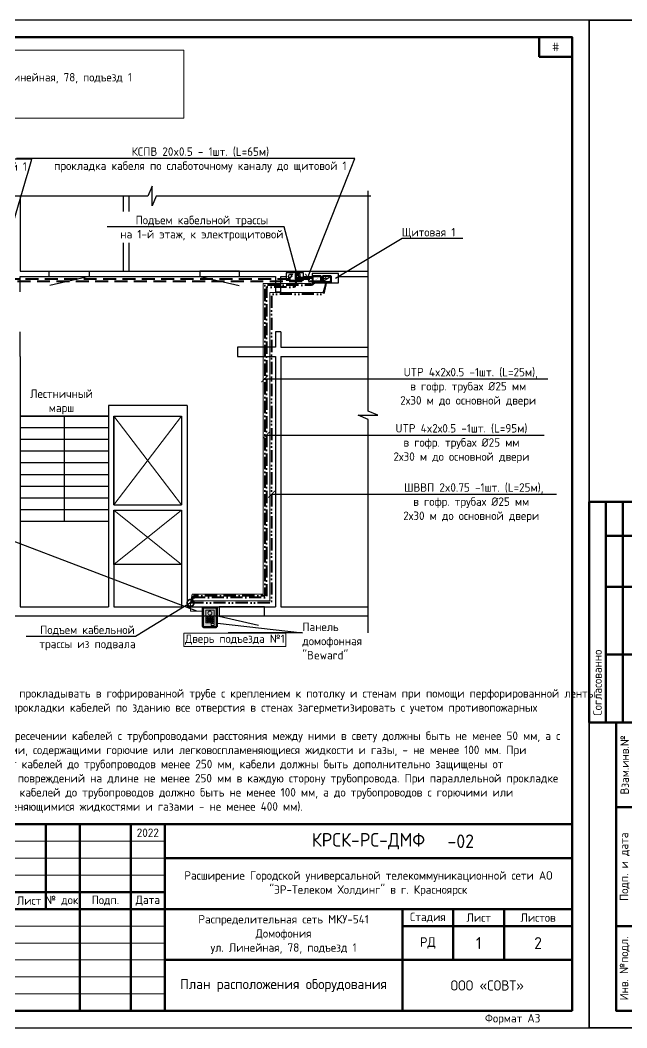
# Model space of a CAD drawing. Header units: millimetres. Extents: x -1818 to 2939, y -1518 to 186.
# Drawn here: x 881.7 to 1060.4, y -516.9 to -219.9 of the extents above; entities that cross this region are included whole.
import ezdxf
from ezdxf import colors
from ezdxf.entities.mleader import LeaderData, LeaderLine
from ezdxf.math import Vec2, Vec3

# ---------------------------------------------------------------- set-up
doc = ezdxf.new("R2010")
doc.units = ezdxf.units.MM
for name, pattern in [('ACAD_ISO10W100', [18, 12, -3, 0, -3]), ('ACAD_ISO12W100', [21, 12, -3, 0, -3, 0, -3]), ('DASHED', [7, 5, -2, 0]), ('штриховая', [19.05, 12.7, -6.35])]:
    doc.linetypes.add(name, pattern=pattern)
for name, color, linetype, lineweight in [('(034) Оформление_0', 7, 'Continuous', 9), ('ВОЛС проектир.', 5, 'DASHED', 50), ('Домофония схемы', 7, 'Continuous', 40), ('Оборудование проектир.', 7, 'Continuous', 50)]:
    doc.layers.add(name, color=color, linetype=linetype, lineweight=lineweight)
for name, color, linetype in [('ВДРС', 7, 'Continuous'), ('Выноски и подписи', 7, 'Continuous'), ('Дополнительные схемы', 7, 'Continuous'), ('Планы', 7, 'Continuous')]:
    doc.layers.add(name, color=color, linetype=linetype)
doc.layers.add('ВЭ', color=7, linetype='Continuous', plot=False)
doc.styles.get("Standard").update_dxf_attribs({"font": 'GOST Common.ttf'})
doc.styles.add('ИЗОКУПЕР', font='isocpeur.ttf')
doc.linetypes.add('Гофра Металлорукав ПНД-труба', pattern='A,0.25,-0.1,[133,ltypeshp.shx,S=0.1,R=0,X=-0.1,Y=0],-0.1,1', length=1.45)

# ---------------------------------------------------------------- blocks, each defined once
blk = doc.blocks.new('_DotSmall')
at = {"color": 0, "linetype": 'ByBlock', "const_width": 0.5}
blk.add_lwpolyline([(-0.0625, 0, 1), (0.0625, 0, 1)], format="xyb", close=True, dxfattribs=at)
blk = doc.blocks.new('*T444')
at = {"layer": '(034) Оформление_0', "lineweight": 60, "transparency": 16777216}
for p, q in [((0, 0), (185, 0)), ((0, 0), (0, -55)), ((10, 0), (10, -25)), ((20, 0), (20, -55)), ((30, 0), (30, -25)), ((40, 0), (40, -55)), ((55, 0), (55, -55)), ((65, 0), (65, -55)), ((185, 0), (185, -55)), ((65, -10), (185, -10)), ((0, -20), (65, -20)), ((0, -25), (185, -25)), ((135, -25), (135, -55)), ((150, -25), (150, -40)), ((165, -25), (165, -40)), ((135, -30), (185, -30)), ((65, -40), (185, -40)), ((0, -55), (185, -55))]:
    blk.add_line(p, q, dxfattribs=at)
at = {"layer": '(034) Оформление_0', "transparency": 16777216}
for p, q in [((0, -5), (65, -5)), ((0, -10), (65, -10)), ((0, -15), (65, -15)), ((0, -30), (65, -30)), ((0, -35), (65, -35)), ((0, -40), (65, -40)), ((0, -45), (65, -45)), ((0, -50), (65, -50))]:
    blk.add_line(p, q, dxfattribs=at)
at = {"layer": '(034) Оформление_0', "color": 0, "lineweight": 60, "transparency": 16777216, "attachment_point": 5}
for s, insert, char_height, width in [('2022', (60, -2.5), 2.5, 10), ('{\\fGOST Common|b0|i0|c0;КРСК-РС-ДМФ', (125, -5), 4, 120), ('{\\fGOST Common|b0|i0|c0;Расширение Городской универсальной телекоммуникационной сети АО "ЭР-Телеком Холдинг" в г. Красноярск', (125, -17.5), 2.5, 120), ('Изм.', (5, -22.5), 2.5, 10), ('{\\T0.9;Кол. уч.}', (15, -22.5), 2.5, 10), ('Лист', (25, -22.5), 2.5, 10), ('№ док.', (35, -22.5), 2.5, 10), ('Подп.', (47.5, -22.5), 2.5, 15), ('Дата', (60, -22.5), 2.5, 10), ('Стадия', (142.5, -27.5), 2.5, 15), ('Лист', (157.5, -27.5), 2.5, 15), ('Листов', (175, -27.5), 2.5, 20), ('{\\fGOST Common|b0|i0|c0;Распределительная сеть МКУ-541^JДомофония^Jул. Линейная, 78, подъезд 1', (100, -32.5), 2.5, 70), ('РД', (142.5, -35), 2.822, 15), ('1', (157.5, -35), 3.5, 15), ('{\\fGOST Common|b0|i0|c0;ООО «СОВТ»', (160, -47.5), 3, 50)]:
    blk.add_mtext(s, dxfattribs=dict(at, insert=insert, char_height=char_height, width=width))
blk = doc.blocks.new('*U443')
blk.add_blockref('*T444', (-185, 55))
blk = doc.blocks.new('*T496')
at = {"layer": '(034) Оформление_0', "color": 0, "lineweight": 50, "transparency": 16777216}
for p, q in [((0, 0), (0, 65)), ((0, 65), (20, 65)), ((5, 0), (5, 65)), ((10, 0), (10, 65)), ((15, 0), (15, 65)), ((20, 0), (20, 65)), ((5, 55), (20, 55)), ((5, 40), (20, 40)), ((5, 20), (20, 20)), ((0, 0), (20, 0))]:
    blk.add_line(p, q, dxfattribs=at)
at = {"layer": '(034) Оформление_0', "color": 0, "transparency": 16777216, "insert": (2.5, 2), "char_height": 2.5, "width": 61, "attachment_point": 4, "rotation": 90}
blk.add_mtext('Согласованно', dxfattribs=at)
blk = doc.blocks.new('*T471')
at = {"lineweight": 60, "transparency": 16777216}
for p, q in [((0, 0), (9.69, 0)), ((0, 0), (0, -5.814)), ((9.69, 0), (9.69, -5.814)), ((0, -5.814), (9.69, -5.814))]:
    blk.add_line(p, q, dxfattribs=at)
at = {"color": 0, "transparency": 16777216, "insert": (4.845, -2.907), "char_height": 2.5, "width": 9.69, "attachment_point": 5}
blk.add_mtext('#', dxfattribs=at)
blk = doc.blocks.new('*U470')
blk.add_blockref('*T471', (-9.69, 0))
blk = doc.blocks.new('*U495')
at = {"layer": '(034) Оформление_0', "lineweight": 60}
for p, q in [((13, 5), (13, 90)), ((20, 65), (8, 65)), ((20, 30), (8, 30))]:
    blk.add_line(p, q, dxfattribs=at)
for points in [[(415, 5), (415, 292), (20, 292), (20, 5)], [(20, 90), (8, 90), (8, 5), (20, 5)]]:
    blk.add_lwpolyline(points, close=True, dxfattribs=at)
at = {"layer": 'ВЭ'}
blk.add_lwpolyline([(420, 297), (0, 297), (0, 0), (420, 0)], close=True, dxfattribs=at)
for name, p in [('*U470', (415, 292)), ('*T496', (0, 90)), ('*U443', (415, 5))]:
    blk.add_blockref(name, p)
at = {"layer": '(034) Оформление_0', "char_height": 2.5, "attachment_point": 5, "rotation": 90}
for s, insert in [('Взам.инв.№', (10.5, 77.5)), ('Подп. и дата', (10.5, 47.5)), ('Инв. №подл.', (10.5, 17.5))]:
    blk.add_mtext(s, dxfattribs=dict(at, insert=insert))
at = {"insert": (397.5, 2.5), "char_height": 2.5, "width": 35, "attachment_point": 5}
blk.add_mtext('Формат А3', dxfattribs=at)
blk = doc.blocks.new('*T488')
at = {"layer": '(034) Оформление_0', "color": 0, "lineweight": 50, "transparency": 16777216}
for p, q in [((0, 0), (0, 65)), ((0, 65), (20, 65)), ((5, 0), (5, 65)), ((10, 0), (10, 65)), ((15, 0), (15, 65)), ((20, 0), (20, 65)), ((5, 55), (20, 55)), ((5, 40), (20, 40)), ((5, 20), (20, 20)), ((0, 0), (20, 0))]:
    blk.add_line(p, q, dxfattribs=at)
at = {"layer": '(034) Оформление_0', "color": 0, "transparency": 16777216, "insert": (2.5, 2), "char_height": 2.5, "width": 61, "attachment_point": 4, "rotation": 90}
blk.add_mtext('Согласованно', dxfattribs=at)
blk = doc.blocks.new('*U487')
at = {"layer": '(034) Оформление_0', "lineweight": 60}
for p, q in [((13, 5), (13, 90)), ((20, 65), (8, 65)), ((20, 30), (8, 30))]:
    blk.add_line(p, q, dxfattribs=at)
for points in [[(415, 5), (415, 292), (20, 292), (20, 5)], [(20, 90), (8, 90), (8, 5), (20, 5)]]:
    blk.add_lwpolyline(points, close=True, dxfattribs=at)
at = {"layer": 'ВЭ'}
blk.add_lwpolyline([(420, 297), (0, 297), (0, 0), (420, 0)], close=True, dxfattribs=at)
for name, p in [('*U470', (415, 292)), ('*T488', (0, 90)), ('*U443', (415, 5))]:
    blk.add_blockref(name, p)
at = {"layer": '(034) Оформление_0', "char_height": 2.5, "attachment_point": 5, "rotation": 90}
for s, insert in [('Взам.инв.№', (10.5, 77.5)), ('Подп. и дата', (10.5, 47.5)), ('Инв. №подл.', (10.5, 17.5))]:
    blk.add_mtext(s, dxfattribs=dict(at, insert=insert))
at = {"insert": (397.5, 2.5), "char_height": 2.5, "width": 35, "attachment_point": 5}
blk.add_mtext('Формат А3', dxfattribs=at)
blk = doc.blocks.new('План_силовой.канал')
blk.add_lwpolyline([(-3.92, 1.24), (-2.29, 1.24), (-3.24, 0.27), (-2.62, 0.27), (-4.73, -1.5), (-4.04, -0.08), (-4.56, -0.08), (-3.92, 1.24)])
at = {"layer": 'ВДРС'}
for points in [[(1.22, 1.22), (-1.23, 1.22), (-1.23, -1.23), (1.22, -1.23)], [(0.61, 0.61), (-0.61, 0.61), (-0.61, -0.61), (0.61, -0.61)]]:
    blk.add_lwpolyline(points, close=True, dxfattribs=at)
blk = doc.blocks.new('*U313')
h = blk.add_hatch(color=255)
h.dxf.hatch_style = 1
edge = h.paths.add_edge_path()
edge.add_line((0.21, 5.56), (3.91, 5.56))
edge.add_arc((3.91, 5.36), 0.206, 0, 90, ccw=False)
edge.add_line((4.12, 5.36), (4.12, 0))
edge.add_arc((3.91, 0), 0.206, -90, 0, ccw=False)
edge.add_line((3.91, -0.21), (0.21, -0.21))
edge.add_arc((0.21, 0), 0.206, 180, 270, ccw=False)
edge.add_line((0, 0), (0, 5.36))
edge.add_arc((0.21, 5.36), 0.206, 90, 180, ccw=False)
h = blk.add_hatch(color=255)
h.dxf.hatch_style = 1
edge = h.paths.add_edge_path()
edge.add_line((0.21, 5.56), (3.91, 5.56))
edge.add_arc((3.91, 5.36), 0.206, 0, 90, ccw=False)
edge.add_line((4.12, 5.36), (4.12, 0))
edge.add_arc((3.91, 0), 0.206, -90, 0, ccw=False)
edge.add_line((3.91, -0.21), (0.21, -0.21))
edge.add_arc((0.21, 0), 0.206, 180, 270, ccw=False)
edge.add_line((0, 0), (0, 5.36))
edge.add_arc((0.21, 5.36), 0.206, 90, 180, ccw=False)
at = {"layer": 'Оборудование проектир.', "lineweight": 9}
for p, q in [((1.03, 2.17), (1.33, 2.47)), ((1.03, 1.66), (1.84, 2.47)), ((1.03, 1.54), (1.96, 2.47)), ((1.03, 2.05), (1.45, 2.47)), ((1.12, 1.24), (2.35, 2.47)), ((1.23, 1.24), (2.47, 2.47)), ((1.63, 1.24), (2.86, 2.47)), ((1.74, 1.24), (2.98, 2.47)), ((2.14, 1.24), (3.09, 2.19)), ((2.25, 1.24), (3.09, 2.07)), ((2.65, 1.24), (3.09, 1.68)), ((2.76, 1.24), (3.09, 1.56))]:
    blk.add_line(p, q, dxfattribs=at)
at = {"layer": 'Оборудование проектир.'}
blk.add_lwpolyline([(0.21, 5.56), (3.91, 5.56, -0.414214), (4.12, 5.36), (4.12, 0, -0.414214), (3.91, -0.21), (0.21, -0.21, -0.414214), (0, 0), (0, 5.36, -0.414214)], format="xyb", close=True, dxfattribs=at)
at = {"layer": 'Оборудование проектир.', "lineweight": 9}
for points in [[(0.82, 4.74), (3.3, 4.74), (3.3, 3.09), (0.82, 3.09)], [(0.82, 2.68), (3.3, 2.68), (3.3, 1.03), (0.82, 1.03)], [(2.47, 0.82), (3.3, 0.82), (3.3, 0.21), (2.47, 0.21)]]:
    blk.add_lwpolyline(points, close=True, dxfattribs=at)
for points in [[(1.03, 2.05), (1.03, 2.17)], [(1.03, 1.54), (1.03, 1.66)], [(1.23, 1.24), (1.12, 1.24)], [(1.33, 2.47), (1.45, 2.47)], [(1.74, 1.24), (1.63, 1.24)], [(1.84, 2.47), (1.96, 2.47)], [(2.25, 1.24), (2.14, 1.24)], [(2.35, 2.47), (2.47, 2.47)], [(2.76, 1.24), (2.65, 1.24)], [(2.86, 2.47), (2.98, 2.47)], [(3.09, 2.19), (3.09, 2.07)], [(3.09, 1.68), (3.09, 1.56)]]:
    blk.add_lwpolyline(points, dxfattribs=at)
blk.add_circle((2.06, 3.91), 0.583, dxfattribs=at)
at = {"oblique": 15, "flags": 3}
for tag, p in [('ID', (17.08, 2.75)), ('БАЗОВАЯ_РАСЦЕНКА', (17.17, -0.69)), ('ЕД.ИЗМ', (17.03, -4.14)), ('КОЛИЧЕСТВО', (16.94, -8.43))]:
    blk.add_attdef(tag, p, '', height=2.5, dxfattribs=at)
blk = doc.blocks.new('*T340')
at = {"layer": 'Defpoints', "color": 8, "linetype": 'ByBlock', "lineweight": 0, "transparency": 16777216}
for p, q in [((0, 0), (150, 0)), ((0, 0), (0, -20)), ((150, 0), (150, -20)), ((0, -20), (150, -20))]:
    blk.add_line(p, q, dxfattribs=at)
at = {"color": 0, "transparency": 16777216, "insert": (75, -10), "char_height": 2.46944, "width": 150, "attachment_point": 5}
blk.add_mtext('{\\fGOST Common|b0|i0|c0;Фрагмент плана первого этажа здания по адресу: ул. Линейная, 78, подъезд 1^JМ1:100', dxfattribs=at)
blk = doc.blocks.new('*T341')
at = {"layer": 'Defpoints', "color": 8, "linetype": 'ByBlock', "lineweight": 0, "transparency": 16777216}
for p, q in [((0, 0), (30, 0)), ((0, 0), (0, -4)), ((30, 0), (30, -4)), ((0, -4), (30, -4))]:
    blk.add_line(p, q, dxfattribs=at)
at = {"color": 0, "transparency": 16777216, "insert": (15, -2), "char_height": 2.4694, "width": 30, "attachment_point": 5}
blk.add_mtext('{\\fGOST Common|b0|i0|c0;Дверь подъезда №1', dxfattribs=at)
blk = doc.blocks.new('Домофония_ККМ1')
at = {"layer": 'Домофония схемы', "linetype": 'Continuous', "ltscale": 5}
blk.add_lwpolyline([(13.7, 9.1), (0, 9.1), (0, 0), (13.7, 0)], close=True, dxfattribs=at)
at = {"layer": 'Дополнительные схемы', "linetype": 'Continuous', "ltscale": 5}
for p, q in [((13.7, 8.1), (0, 8.1)), ((13.7, 1), (0, 1))]:
    blk.add_line(p, q, dxfattribs=at)
at = {"layer": 'Выноски и подписи', "linetype": 'Continuous', "ltscale": 5, "insert": (4.7, 5.5), "char_height": 2, "attachment_point": 1}
blk.add_mtext('ККМ', dxfattribs=at)
at = {"layer": 'Выноски и подписи', "flags": 3}
for tag, p in [('БАЗОВАЯ_РАСЦЕНКА', (21.4, 0.7)), ('ID', (21.8, 4.5)), ('ЕД.ИЗМ', (21.2, -2.8)), ('КОЛИЧЕСТВО', (21.4, -6.4))]:
    blk.add_attdef(tag, p, '', height=2.5, dxfattribs=at)
blk = doc.blocks.new('Домофония_блок_12В1')
at = {"layer": 'Домофония схемы', "linetype": 'Continuous', "ltscale": 5}
blk.add_lwpolyline([(13.7, 9.1), (0, 9.1), (0, 0), (13.7, 0)], close=True, dxfattribs=at)
at = {"layer": 'Дополнительные схемы', "linetype": 'Continuous', "ltscale": 5}
blk.add_line((13.7, 9.1), (0, 0), dxfattribs=at)
for centre, radius, start, end in [((2.6, 7), 1.5, 201.9645, 318.3794), ((4.7, 4.9), 1.49, 25.7546, 131.4487)]:
    blk.add_arc(centre, radius, start, end, dxfattribs=at)
at = {"oblique": 15, "flags": 3}
for tag, p in [('ЕД.ИЗМ', (19.1, 0.1)), ('БАЗОВАЯ_РАСЦЕНКА', (19.3, 3.5)), ('ID', (19.7, 7)), ('КОЛИЧЕСТВО', (18.9, -3.3))]:
    blk.add_attdef(tag, p, '', height=2.5, dxfattribs=at)
at = {"layer": 'Выноски и подписи', "linetype": 'Continuous', "ltscale": 5, "insert": (9.6, 4.1), "char_height": 2.5, "width": 3.02, "attachment_point": 1, "style": 'ИЗОКУПЕР'}
blk.add_mtext('%%P', dxfattribs=at)
blk = doc.blocks.new('_None')
blk = doc.blocks.new('_ArchTick')
at = {"color": 0, "const_width": 0.15}
blk.add_lwpolyline([(-0.5, -0.5), (0.5, 0.5)], dxfattribs=at)

msp = doc.modelspace()

# ---------------------------------------------------------------- linework, layer by layer
for points in [[(881.67, -271.74), (881.67, -293.84)], [(956.86, -311.74), (956.86, -316.24), (945.7, -316.24), (945.7, -319.01), (956.86, -319.01), (956.86, -392.82)]]:
    msp.add_lwpolyline(points)
at = {"layer": 'ВЭ'}
msp.add_lwpolyline([(1049.28, -219.91), (1469.28, -219.91), (1469.28, -516.91), (1049.28, -516.91)], close=True, dxfattribs=at)
at = {"layer": 'Планы'}
for points in [[(984.98, -271.74), (921.77, -271.74), (920.52, -274.67), (920.52, -271.74), (920.52, -268.82), (919.26, -271.74), (722.71, -271.74)], [(984.18, -400.51), (984.18, -337.63), (981.25, -336.37), (984.18, -336.37), (987.1, -336.37), (984.18, -335.11), (984.18, -270.19)], [(890.24, -295.47), (890.24, -293.84), (901.97, -293.84), (901.97, -295.47), (890.38, -298.12)], [(946.34, -295.47), (946.34, -293.84), (934.61, -293.84), (934.61, -295.47), (946.2, -298.12)], [(881.67, -300.01), (881.67, -295.47), (956.86, -295.47), (956.86, -300.01), (958.48, -300.01), (958.48, -295.47), (960, -295.47)], [(958.48, -311.74), (956.86, -311.74)], [(953.68, -395.58), (953.68, -392.82), (940.32, -392.82), (940.32, -395.58), (951.91, -398.23)]]:
    msp.add_lwpolyline(points, dxfattribs=at)
at = {"layer": 'Планы', "ltscale": 0.3}
for points in [[(912.13, -293.84), (912.13, -271.74)], [(913.76, -293.84), (913.76, -271.74)], [(881.67, -293.84), (945.85, -293.84)], [(944.87, -293.84), (984.18, -293.84)], [(965.12, -295.47), (967.66, -295.47)], [(975.49, -295.47), (984.18, -295.47)], [(881.67, -319.01), (881.67, -311.74)], [(956.86, -311.74), (956.86, -316.24)], [(958.48, -311.74), (958.48, -316.24)], [(958.48, -316.24), (984.18, -316.24)], [(881.67, -319.01), (881.67, -392.82)], [(958.48, -319.01), (958.48, -392.82)], [(958.48, -319.01), (984.18, -319.01)], [(881.67, -336.59), (907.67, -336.59)], [(909.29, -336.59), (909.29, -362.72)], [(909.29, -362.72), (909.29, -336.59), (929.23, -336.59), (929.23, -362.72)], [(929.23, -336.59), (929.23, -362.72)], [(909.29, -362.72), (929.23, -362.72)], [(909.29, -364.35), (909.29, -380.31)], [(929.23, -364.35), (929.23, -380.31), (909.29, -380.31), (909.29, -364.35)], [(909.29, -364.35), (929.23, -364.35)], [(909.29, -364.35), (929.23, -364.35)], [(929.23, -364.35), (929.23, -380.31)], [(958.48, -392.82), (984.18, -392.82)]]:
    msp.add_lwpolyline(points, dxfattribs=at)
for points in [[(960, -296.51), (965.12, -296.51), (965.12, -294.42), (960, -294.42)], [(967.66, -297.28), (975.49, -297.28), (975.49, -294.61), (967.66, -294.61)]]:
    msp.add_lwpolyline(points, close=True, dxfattribs=at)
at = {"layer": 'Планы', "ltscale": 5}
for points in [[(907.67, -336.59), (881.67, -336.59)], [(894.67, -336.59), (894.67, -367.7)], [(907.67, -340.05), (881.67, -340.05)], [(907.67, -343.5), (881.67, -343.5)], [(907.67, -346.96), (881.67, -346.96)], [(907.67, -350.42), (881.67, -350.42)], [(907.67, -353.87), (881.67, -353.87)], [(907.67, -357.33), (881.67, -357.33)], [(907.67, -360.78), (881.67, -360.78)], [(907.67, -364.24), (881.67, -364.24)], [(907.67, -367.7), (881.67, -367.7)]]:
    msp.add_lwpolyline(points, dxfattribs=at)
at = {"layer": 'Планы', "lineweight": 0, "ltscale": 5}
for points in [[(929.23, -336.59), (909.29, -362.72)], [(929.23, -362.72), (909.29, -336.59)], [(929.23, -364.35), (909.29, -380.31)], [(909.29, -364.35), (929.23, -380.31)]]:
    msp.add_lwpolyline(points, dxfattribs=at)

# ---------------------------------------------------------------- block references
at = {"layer": '(034) Оформление_0'}
msp.add_blockref('*U487', (1049.28, -516.91), dxfattribs=at)
for name, p in [('*T340', (779.89, -228.79)), ('*U313', (935.52, -398.57))]:
    msp.add_blockref(name, p)
at = {"xscale": 0.1846424766416944, "yscale": 0.1846424766416944, "zscale": 0.1846424766416944}
msp.add_blockref('Домофония_ККМ1', (967.78, -297.04), dxfattribs=at)
at = {"layer": 'Планы'}
for name, p, xscale, yscale, zscale in [('План_силовой.канал', (963.4, -295.52), 0.6083677860268419, 0.6083677860268419, 0.6083677860268419), ('Домофония_блок_12В1', (970.81, -297.04), 0.1846424766416944, 0.1846424766416944, 0.1846424766416944)]:
    msp.add_blockref(name, p, dxfattribs=dict(at, xscale=xscale, yscale=yscale, zscale=zscale))

# ---------------------------------------------------------------- texts
at = {"layer": '(034) Оформление_0'}
for s, insert, char_height, width, attachment_point in [('Лестничный\\Pмарш', (893.86, -332.43), 2.5, 27.625, 5), ('-02', (1007.58, -461.91), 4, 47.9908, 4), ('2', (1034.28, -491.91), 3.5, 20, 5), ('План расположения оборудования', (959.28, -504.41), 3, 70, 5)]:
    msp.add_mtext(s, dxfattribs=dict(at, insert=insert, char_height=char_height, width=width, attachment_point=attachment_point))

# ---------------------------------------------------------------- leaders
at = {"layer": '(034) Оформление_0', "linetype": 'Continuous', "ltscale": 5}
ml = msp.add_multileader_mtext('Standard', dxfattribs=at)
ml.set_content('Подъем кабельной\\Pтрассы из подвала', color=256)
ml.set_leader_properties()
ml.set_arrow_properties(name='DOTSMALL')
ml.build(insert=Vec2(0, 0))
ml.multileader.update_dxf_attribs({"text_left_attachment_type": 6, "text_right_attachment_type": 6, "dogleg_length": 0})
ctx = ml.context
ctx.base_point, ctx.char_height, ctx.landing_gap_size, ctx.plane_origin = Vec3(887.34, -401.59), 2.5, 0, Vec3(935.77, -386.59)
ctx.left_attachment, ctx.right_attachment, ctx.text_align_type = 6, 6, 1
notes = []
notes.append((ctx, [(1, (1, 1, 0), (915.68, -401.59), (-1, 0), 0, [(0, [(931.88, -391.66)], 0, [])])]))
ctx.mtext.insert, ctx.mtext.alignment, ctx.mtext.flow_direction = Vec3(901.51, -398.34), 2, 5
ctx.mtext.has_bg_fill, ctx.mtext.bg_color, ctx.mtext.bg_scale_factor, ctx.mtext.bg_transparency, ctx.mtext.use_window_bg_color = 1, -1027028792, 1.5, 0, 1
for ctx, leaders in notes:
    for number, flags, end, landing, length, lines in leaders:
        leader = LeaderData()
        leader.index, (leader.has_last_leader_line, leader.has_dogleg_vector, leader.attachment_direction) = number, flags
        leader.last_leader_point, leader.dogleg_vector, leader.dogleg_length = Vec3(end), Vec3(landing), length
        for number, points, colour, breaks in lines:
            line = LeaderLine()
            line.index, line.vertices, line.color, line.breaks = number, Vec3.list(points), colors.encode_raw_color(colour), breaks
            leader.lines.append(line)
        ctx.leaders.append(leader)

# ---------------------------------------------------------------- next in the draw order: linework, layer by layer
at = {"layer": 'ВОЛС проектир.', "color": 7, "linetype": 'Гофра Металлорукав ПНД-труба', "lineweight": 20, "ltscale": 3, "flags": 128}
msp.add_lwpolyline([(931.88, -391.66), (931.88, -394.1), (935.52, -394.1)], dxfattribs=at)
at = {"layer": 'Планы', "ltscale": 0.3}
for points in [[(930.86, -333.47), (907.67, -333.47), (907.67, -392.82)], [(930.86, -333.47), (930.86, -392.82)], [(909.29, -364.35), (909.29, -392.82)], [(929.23, -364.35), (929.23, -392.82)], [(881.67, -392.82), (905.35, -392.82)], [(905.35, -392.82), (907.67, -392.82)], [(909.29, -392.82), (929.23, -392.82)], [(930.86, -392.82), (956.86, -392.82)], [(905.35, -395.58), (880.04, -395.58), (877.87, -395.58)], [(909.29, -395.58), (905.35, -395.58)], [(984.18, -395.58), (909.29, -395.58)]]:
    msp.add_lwpolyline(points, dxfattribs=at)

# ---------------------------------------------------------------- next in the draw order: block references
at = {"layer": '(034) Оформление_0'}
msp.add_blockref('*U495', (629.28, -516.91), dxfattribs=at)

# ---------------------------------------------------------------- next in the draw order: texts
at = {"layer": '(034) Оформление_0', "insert": (859.28, -453.59), "char_height": 2.5, "width": 182.7713, "attachment_point": 7}
msp.add_mtext('Примечания.\\P1.^IКабели прокладывать в гофрированной трубе с креплением к потолку и стенам при помощи перфорированной ленты.\\P2.^IПосле прокладки кабелей по зданию все отверстия в стенах загерметизировать с учетом противопожарных требований. \\P3.^IПри пересечении кабелей с трубопроводами расстояния между ними в свету должны быть не менее 50 мм, а с трубопроводами, содержащими горючие или легковоспламеняющиеся жидкости и газы, - не менее 100 мм. При расстоянии от кабелей до трубопроводов менее 250 мм, кабели должны быть дополнительно защищены от механических повреждений на длине не менее 250 мм в каждую сторону трубопровода. При параллельной прокладке расстояние от кабелей до трубопроводов должно быть не менее 100 мм, а до трубопроводов с горючими или легковоспламеняющимися жидкостями и газами - не менее 400 мм).', dxfattribs=at)

# ---------------------------------------------------------------- next in the draw order: leaders
at = {"layer": '(034) Оформление_0', "linetype": 'Continuous', "ltscale": 5}
ml = msp.add_multileader_mtext('Standard', dxfattribs=at)
ml.set_content('Подъем кабельной трассы\\Pна 1-й этаж, к электрощитовой', color=256)
ml.set_leader_properties()
ml.build(insert=Vec2(0, 0))
ml.multileader.update_dxf_attribs({"text_left_attachment_type": 6, "text_right_attachment_type": 6, "dogleg_length": 0, "arrow_head_size": 0.18})
ctx = ml.context
ctx.base_point, ctx.char_height, ctx.arrow_head_size, ctx.landing_gap_size, ctx.plane_origin = Vec3(910.93, -280.82), 2.5, 0.18, 0, Vec3(967.29, -290.46)
ctx.left_attachment, ctx.right_attachment, ctx.text_align_type = 6, 6, 1
notes = []
notes.append((ctx, [(1, (1, 1, 0), (959.48, -280.82), (-1, 0), 0, [(0, [(963.4, -295.52)], 0, [])])]))
ctx.mtext.insert, ctx.mtext.alignment, ctx.mtext.flow_direction = Vec3(935.21, -277.57), 2, 5
ctx.mtext.has_bg_fill, ctx.mtext.bg_color, ctx.mtext.bg_scale_factor, ctx.mtext.bg_transparency, ctx.mtext.use_window_bg_color = 1, -1027028792, 1.5, 0, 1
ml = msp.add_multileader_mtext('Standard', dxfattribs=at)
ml.set_content('Щитовая 1', color=256)
ml.set_leader_properties()
ml.build(insert=Vec2(0, 0))
ml.multileader.update_dxf_attribs({"text_left_attachment_type": 6, "text_right_attachment_type": 6, "dogleg_length": 0, "arrow_head_size": 0.18})
ctx = ml.context
ctx.base_point, ctx.char_height, ctx.arrow_head_size, ctx.landing_gap_size, ctx.plane_origin = Vec3(994.2, -284.15), 2.5, 0.18, 0, Vec3(990.84, -265.08)
ctx.left_attachment, ctx.right_attachment, ctx.text_align_type = 6, 6, 1
notes.append((ctx, [(0, (1, 1, 0), (994.2, -284.15), (1, 0), 0, [(0, [(974.44, -296.02)], 0, [])])]))
ctx.mtext.insert, ctx.mtext.alignment, ctx.mtext.flow_direction = Vec3(1002, -281.15), 2, 5
ctx.mtext.has_bg_fill, ctx.mtext.bg_color, ctx.mtext.bg_scale_factor, ctx.mtext.bg_transparency, ctx.mtext.use_window_bg_color = 1, -1027028792, 1.5, 0, 1
ml = msp.add_multileader_mtext('Standard', dxfattribs=at)
ml.set_content('Панель\\Pдомофонная\\P"Beward"', color=256)
ml.set_leader_properties()
ml.build(insert=Vec2(0, 0))
ml.multileader.update_dxf_attribs({"text_left_attachment_type": 6, "text_right_attachment_type": 6, "dogleg_length": 0, "arrow_head_size": 0.18})
ctx = ml.context
ctx.base_point, ctx.char_height, ctx.arrow_head_size, ctx.landing_gap_size, ctx.plane_origin = Vec3(964.82, -400.48), 2.5, 0.18, 0, Vec3(940.78, -420.23)
ctx.left_attachment, ctx.right_attachment = 6, 6
notes.append((ctx, [(1, (1, 1, 0), (964.82, -400.48), (1, 0), 0, [(0, [(939.64, -397.62)], 0, [])])]))
ctx.mtext.insert, ctx.mtext.flow_direction = Vec3(964.82, -397.48), 5
ctx.mtext.has_bg_fill, ctx.mtext.bg_color, ctx.mtext.bg_scale_factor, ctx.mtext.bg_transparency, ctx.mtext.use_window_bg_color = 1, -1027028792, 1.5, 0, 1
for ctx, leaders in notes:
    for number, flags, end, landing, length, lines in leaders:
        leader = LeaderData()
        leader.index, (leader.has_last_leader_line, leader.has_dogleg_vector, leader.attachment_direction) = number, flags
        leader.last_leader_point, leader.dogleg_vector, leader.dogleg_length = Vec3(end), Vec3(landing), length
        for number, points, colour, breaks in lines:
            line = LeaderLine()
            line.index, line.vertices, line.color, line.breaks = number, Vec3.list(points), colors.encode_raw_color(colour), breaks
            leader.lines.append(line)
        ctx.leaders.append(leader)

# ---------------------------------------------------------------- next in the draw order: linework, layer by layer
at = {"layer": 'ВОЛС проектир.', "color": 7, "linetype": 'Гофра Металлорукав ПНД-труба', "lineweight": 20, "ltscale": 3, "flags": 128}
for points in [[(971.83, -297.04), (970.87, -300.13), (955.22, -300.13), (955.22, -391.1), (932.7, -391.1), (931.87, -391.68)], [(968.81, -297.04), (967.43, -297.56), (953.22, -297.56), (953.22, -389.1), (932.39, -389.1), (931.88, -391.66)]]:
    msp.add_lwpolyline(points, dxfattribs=at)
at = {"layer": 'Домофония схемы', "color": 5, "linetype": 'штриховая', "ltscale": 0.3, "flags": 128}
for points in [[(763.12, -316.24), (763.12, -314.79), (765.07, -314.79), (765.07, -296.88), (967.78, -296.88)], [(838.15, -295.52), (838.15, -296.15), (967.78, -296.15)], [(967.78, -295.94), (965.23, -295.94), (963.4, -295.52)]]:
    msp.add_lwpolyline(points, dxfattribs=at)
at = {"layer": 'Домофония схемы', "color": 3, "linetype": 'ACAD_ISO10W100', "ltscale": 0.3, "flags": 128}
for points in [[(963.4, -295.52), (962.48, -298.56), (954.22, -298.56), (954.22, -390.1), (932.88, -390.1), (931.88, -391.66)], [(968.81, -297.04), (967.47, -298.06), (953.72, -298.06), (953.72, -389.6), (932.72, -389.6), (931.88, -391.66)]]:
    msp.add_lwpolyline(points, dxfattribs=at)
at = {"layer": 'Домофония схемы', "color": 6, "linetype": 'ACAD_ISO12W100', "ltscale": 0.3, "flags": 128}
msp.add_lwpolyline([(971.83, -297.04), (971.06, -300.63), (955.72, -300.63), (955.72, -391.6), (933.02, -391.6), (931.88, -391.66)], dxfattribs=at)

# ---------------------------------------------------------------- next in the draw order: block references
msp.add_blockref('*T341', (929.93, -400.55))

# ---------------------------------------------------------------- next in the draw order: leaders
at = {"layer": 'Выноски и подписи', "linetype": 'Continuous', "ltscale": 5}
ml = msp.add_multileader_mtext('Standard', dxfattribs=at)
ml.set_content('КСПВ 20x0.5 - 1шт. (L=85м)\\P\\pxqc;прокладка кабеля по подвалу до щитовой 1 ', color=256)
ml.set_leader_properties()
ml.set_arrow_properties(name='ARCHTICK')
ml.build(insert=Vec2(0, 0))
ml.multileader.update_dxf_attribs({"text_left_attachment_type": 6, "text_right_attachment_type": 6, "dogleg_length": 2, "arrow_head_size": 2})
ctx = ml.context
ctx.base_point, ctx.char_height, ctx.arrow_head_size, ctx.landing_gap_size, ctx.plane_origin = Vec3(817.23, -260.85), 2.5, 2, 0, Vec3(906.86, -289.09)
ctx.left_attachment, ctx.right_attachment, ctx.text_align_type = 6, 6, 1
notes = []
notes.append((ctx, [(0, (1, 1, 0), (885.12, -260.85), (-1, 0), 2, [(0, [(874.77, -296.15)], 0, [])])]))
ctx.mtext.insert, ctx.mtext.alignment, ctx.mtext.flow_direction = Vec3(850.18, -257.6), 2, 5
ctx.mtext.has_bg_fill, ctx.mtext.bg_color, ctx.mtext.bg_scale_factor, ctx.mtext.bg_transparency, ctx.mtext.use_window_bg_color = 1, -1027028792, 1.5, 0, 1
ml = msp.add_multileader_mtext('Standard', dxfattribs=at)
ml.set_content(' UTP 4x2х0.5 -1шт. (L=25м),\\Pв гофр. трубах {\\fGOST Common|b0|i0|c0|p34;%%C}25 мм \\P2х30 м до основной двери', color=256)
ml.set_leader_properties()
ml.set_arrow_properties(name='ARCHTICK')
ml.build(insert=Vec2(0, 0))
ml.multileader.update_dxf_attribs({"text_left_attachment_type": 6, "text_right_attachment_type": 6, "dogleg_length": 0, "arrow_head_size": 2})
ctx = ml.context
ctx.base_point, ctx.char_height, ctx.arrow_head_size, ctx.landing_gap_size, ctx.plane_origin = Vec3(993.28, -325.64), 2.5, 2, 0, Vec3(1060.2, -325.11)
ctx.left_attachment, ctx.right_attachment, ctx.text_align_type = 6, 6, 1
notes.append((ctx, [(1, (1, 1, 0), (993.28, -325.64), (1, 0), 0, [(0, [(953.72, -325.64)], 0, [])])]))
ctx.mtext.insert, ctx.mtext.alignment, ctx.mtext.flow_direction = Vec3(1013.68, -322.39), 2, 5
ctx.mtext.has_bg_fill, ctx.mtext.bg_color, ctx.mtext.bg_scale_factor, ctx.mtext.bg_transparency, ctx.mtext.use_window_bg_color = 1, -1027028792, 1.5, 0, 1
ml = msp.add_multileader_mtext('Standard', dxfattribs=at)
ml.set_content(' ШВВП 2x0.75 -1шт., UTP 4x2х0.5 -2шт.\\Pв гофр. трубах %%C25 мм 2х30 м до основной двери', color=256)
ml.set_leader_properties()
ml.set_arrow_properties(name='NONE')
ml.build(insert=Vec2(0, 0))
ml.multileader.update_dxf_attribs({"text_left_attachment_type": 6, "text_right_attachment_type": 6, "dogleg_length": 0, "arrow_head_size": 0.147})
ctx = ml.context
ctx.base_point, ctx.char_height, ctx.arrow_head_size, ctx.landing_gap_size, ctx.plane_origin = Vec3(797.16, -369.96), 2.5, 0.147, 0, Vec3(869.86, -428.46)
ctx.left_attachment, ctx.right_attachment, ctx.text_align_type = 6, 6, 1
notes.append((ctx, [(0, (1, 1, 0), (870.37, -369.96), (-1, 0), 0, [(0, [(933.7, -394.1)], 0, [])])]))
ctx.mtext.insert, ctx.mtext.alignment, ctx.mtext.flow_direction = Vec3(833.76, -366.71), 2, 5
ctx.mtext.has_bg_fill, ctx.mtext.bg_color, ctx.mtext.bg_scale_factor, ctx.mtext.bg_transparency, ctx.mtext.use_window_bg_color = 1, -1027028792, 1.5, 0, 1
for ctx, leaders in notes:
    for number, flags, end, landing, length, lines in leaders:
        leader = LeaderData()
        leader.index, (leader.has_last_leader_line, leader.has_dogleg_vector, leader.attachment_direction) = number, flags
        leader.last_leader_point, leader.dogleg_vector, leader.dogleg_length = Vec3(end), Vec3(landing), length
        for number, points, colour, breaks in lines:
            line = LeaderLine()
            line.index, line.vertices, line.color, line.breaks = number, Vec3.list(points), colors.encode_raw_color(colour), breaks
            leader.lines.append(line)
        ctx.leaders.append(leader)

# ---------------------------------------------------------------- next in the draw order: leaders
ml = msp.add_multileader_mtext('Standard', dxfattribs=at)
ml.set_content('КСПВ 20x0.5 - 1шт. (L=65м)\\P\\pxqc;прокладка кабеля по слаботочному каналу до щитовой 1 ', color=256)
ml.set_leader_properties()
ml.set_arrow_properties(name='ARCHTICK')
ml.build(insert=Vec2(0, 0))
ml.multileader.update_dxf_attribs({"text_left_attachment_type": 6, "text_right_attachment_type": 6, "dogleg_length": 2, "arrow_head_size": 2})
ctx = ml.context
ctx.base_point, ctx.char_height, ctx.arrow_head_size, ctx.landing_gap_size, ctx.plane_origin = Vec3(891.26, -260.65), 2.5, 2, 0, Vec3(998.39, -288.89)
ctx.left_attachment, ctx.right_attachment, ctx.text_align_type = 6, 6, 1
notes = []
notes.append((ctx, [(0, (1, 1, 0), (980.26, -260.65), (-1, 0), 2, [(0, [(966.3, -295.94)], 0, [])])]))
ctx.mtext.insert, ctx.mtext.alignment, ctx.mtext.flow_direction = Vec3(934.76, -257.4), 2, 5
ctx.mtext.has_bg_fill, ctx.mtext.bg_color, ctx.mtext.bg_scale_factor, ctx.mtext.bg_transparency, ctx.mtext.use_window_bg_color = 1, -1027028792, 1.5, 0, 1
ml = msp.add_multileader_mtext('Standard', dxfattribs=at)
ml.set_content(' ШВВП 2x0.75 -1шт. (L=25м),\\Pв гофр. трубах {\\fGOST Common|b0|i0|c0|p34;%%C}25 мм \\P2х30 м до основной двери', color=256)
ml.set_leader_properties()
ml.set_arrow_properties(name='ARCHTICK')
ml.build(insert=Vec2(0, 0))
ml.multileader.update_dxf_attribs({"text_left_attachment_type": 6, "text_right_attachment_type": 6, "dogleg_length": 0, "arrow_head_size": 2})
ctx = ml.context
ctx.base_point, ctx.char_height, ctx.arrow_head_size, ctx.landing_gap_size, ctx.plane_origin = Vec3(993.92, -359.64), 2.5, 2, 0, Vec3(1048.01, -360.5)
ctx.left_attachment, ctx.right_attachment, ctx.text_align_type = 6, 6, 1
notes.append((ctx, [(1, (1, 1, 0), (993.92, -359.64), (1, 0), 0, [(0, [(955.72, -359.64)], 0, [])])]))
ctx.mtext.insert, ctx.mtext.alignment, ctx.mtext.flow_direction = Vec3(1014.57, -356.39), 2, 5
ctx.mtext.has_bg_fill, ctx.mtext.bg_color, ctx.mtext.bg_scale_factor, ctx.mtext.bg_transparency, ctx.mtext.use_window_bg_color = 1, -1027028792, 1.5, 0, 1
for ctx, leaders in notes:
    for number, flags, end, landing, length, lines in leaders:
        leader = LeaderData()
        leader.index, (leader.has_last_leader_line, leader.has_dogleg_vector, leader.attachment_direction) = number, flags
        leader.last_leader_point, leader.dogleg_vector, leader.dogleg_length = Vec3(end), Vec3(landing), length
        for number, points, colour, breaks in lines:
            line = LeaderLine()
            line.index, line.vertices, line.color, line.breaks = number, Vec3.list(points), colors.encode_raw_color(colour), breaks
            leader.lines.append(line)
        ctx.leaders.append(leader)

# ---------------------------------------------------------------- next in the draw order: leaders
ml = msp.add_multileader_mtext('Standard', dxfattribs=at)
ml.set_content('UTP 4x2х0.5 -1шт. (L=95м)\\Pв гофр. трубах {\\fGOST Common|b0|i0|c0|p34;%%C}25 мм \\P2х30 м до основной двери', color=256)
ml.set_leader_properties()
ml.set_arrow_properties(name='ARCHTICK')
ml.build(insert=Vec2(0, 0))
ml.multileader.update_dxf_attribs({"text_left_attachment_type": 6, "text_right_attachment_type": 6, "dogleg_length": 0, "arrow_head_size": 2})
ctx = ml.context
ctx.base_point, ctx.char_height, ctx.arrow_head_size, ctx.landing_gap_size, ctx.plane_origin = Vec3(992.28, -342.2), 2.5, 2, 0, Vec3(1059.2, -341.67)
ctx.left_attachment, ctx.right_attachment, ctx.text_align_type = 6, 6, 1
notes = []
notes.append((ctx, [(1, (1, 1, 0), (992.28, -342.2), (1, 0), 0, [(0, [(954.22, -342.2)], 0, [])])]))
ctx.mtext.insert, ctx.mtext.alignment, ctx.mtext.flow_direction = Vec3(1011.69, -338.95), 2, 5
ctx.mtext.has_bg_fill, ctx.mtext.bg_color, ctx.mtext.bg_scale_factor, ctx.mtext.bg_transparency, ctx.mtext.use_window_bg_color = 1, -1027028792, 1.5, 0, 1
for ctx, leaders in notes:
    for number, flags, end, landing, length, lines in leaders:
        leader = LeaderData()
        leader.index, (leader.has_last_leader_line, leader.has_dogleg_vector, leader.attachment_direction) = number, flags
        leader.last_leader_point, leader.dogleg_vector, leader.dogleg_length = Vec3(end), Vec3(landing), length
        for number, points, colour, breaks in lines:
            line = LeaderLine()
            line.index, line.vertices, line.color, line.breaks = number, Vec3.list(points), colors.encode_raw_color(colour), breaks
            leader.lines.append(line)
        ctx.leaders.append(leader)

doc.saveas('drawing.dxf')
